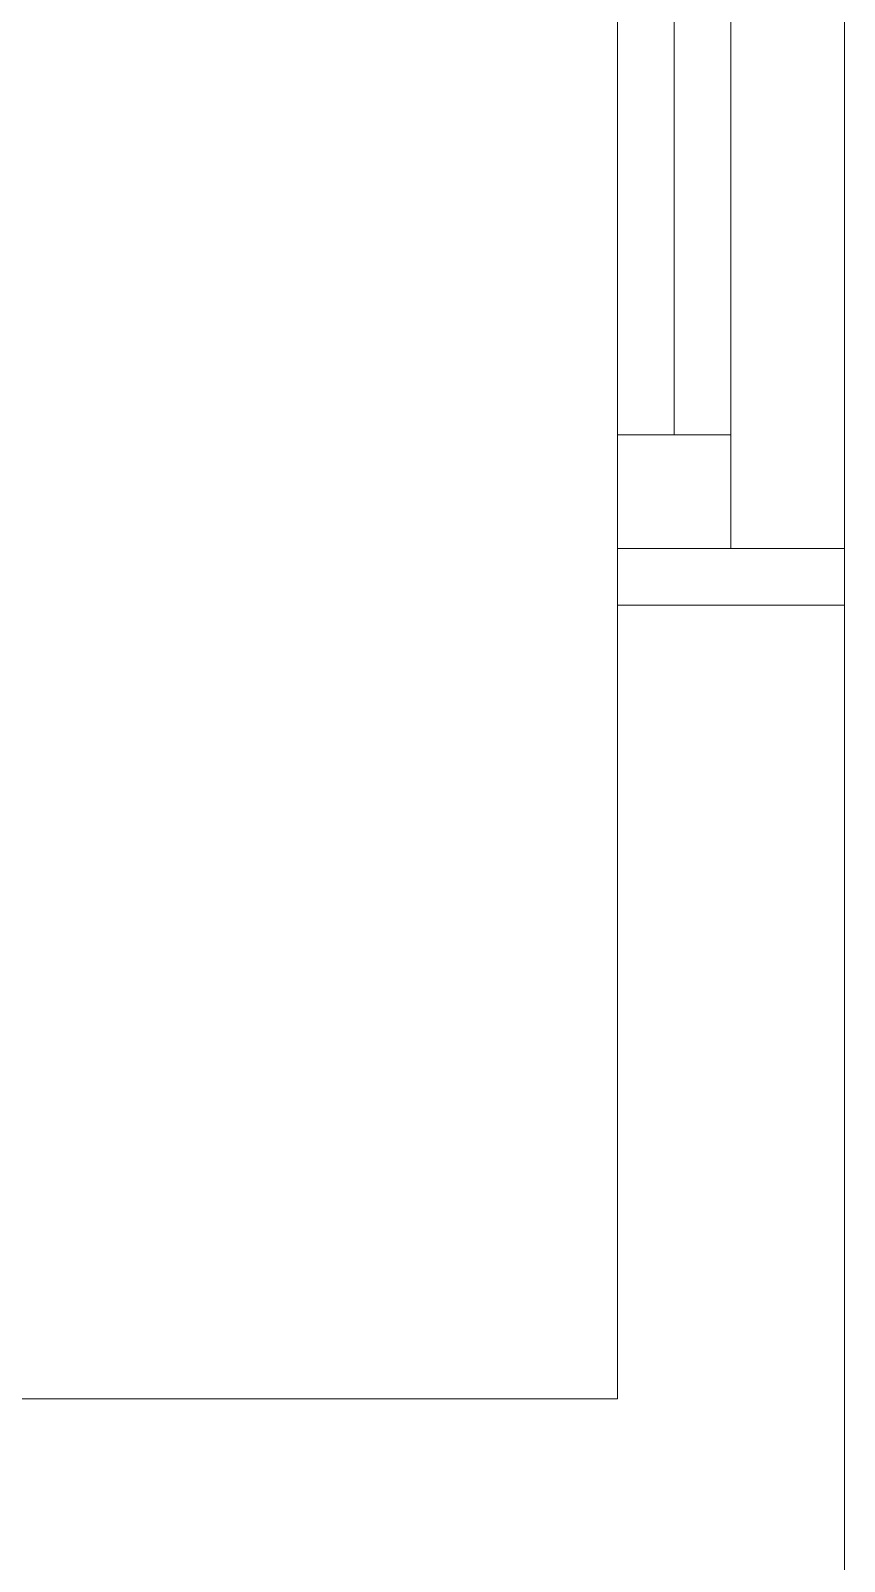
# Model space of a CAD drawing. Header units: inches. Extents: x -501855 to 57169, y -29325 to 19878.
# Drawn here: x 17439 to 17798, y -10339 to -9664 of the extents above; entities that cross this region are included whole.
import ezdxf

# ---------------------------------------------------------------- set-up
doc = ezdxf.new("R2010")
doc.units = ezdxf.units.IN
doc.header["$LTSCALE"] = 25
doc.header["$MEASUREMENT"] = 0
doc.linetypes.add('DASHDOT', pattern=[25.4, 12.7, -6.35, 0, -6.35])
doc.layers.get('0').update_dxf_attribs({"color": 8})
for name, color, linetype, lineweight in [('00-Ground Floor$0$Aluminum', 251, 'Continuous', 5), ('00-Ground Floor$0$Walls', 251, 'Continuous', 5), ('E-LITE-CLNG-CNDT', 6, 'DASHDOT', 35)]:
    doc.layers.add(name, color=color, linetype=linetype, lineweight=lineweight)

# ---------------------------------------------------------------- blocks, each defined once
blk = doc.blocks.new('00-Ground Floor$0$A$C37be4daf')
at = {"layer": '00-Ground Floor$0$Aluminum'}
for p, q in [((1416.01, 598.24), (216.01, 598.24)), ((241.01, 498.24), (241.01, 598.24)), ((291.01, 548.24), (291.01, 598.24)), ((291.01, 573.24), (1341.01, 573.24)), ((1391.01, 548.24), (241.01, 548.24)), ((1416.01, 498.24), (216.01, 498.24))]:
    blk.add_line(p, q, dxfattribs=at)
at = {"layer": '00-Ground Floor$0$Walls'}
blk.add_line((216.01, 498.24), (216.01, 598.24), dxfattribs=at)
blk = doc.blocks.new('00-Ground Floor')
at = {"layer": '00-Ground Floor$0$Walls'}
for p, q in [((17797.72, -10467.43, 0), (17797.72, -8357.43, 0)), ((17697.72, -10267.43, 0), (17697.72, -8367.43, 0)), ((14197.93, -10267.43, 0), (17697.72, -10267.43, 0))]:
    blk.add_line(p, q, dxfattribs=at)
at = {"rotation": 90}
blk.add_blockref('00-Ground Floor$0$A$C37be4daf', (18295.95, -10133.44, 0), dxfattribs=at)

msp = doc.modelspace()

# ---------------------------------------------------------------- block references
at = {"layer": 'E-LITE-CLNG-CNDT'}
msp.add_blockref('00-Ground Floor', (0, 0), dxfattribs=at)

doc.saveas('drawing.dxf')
